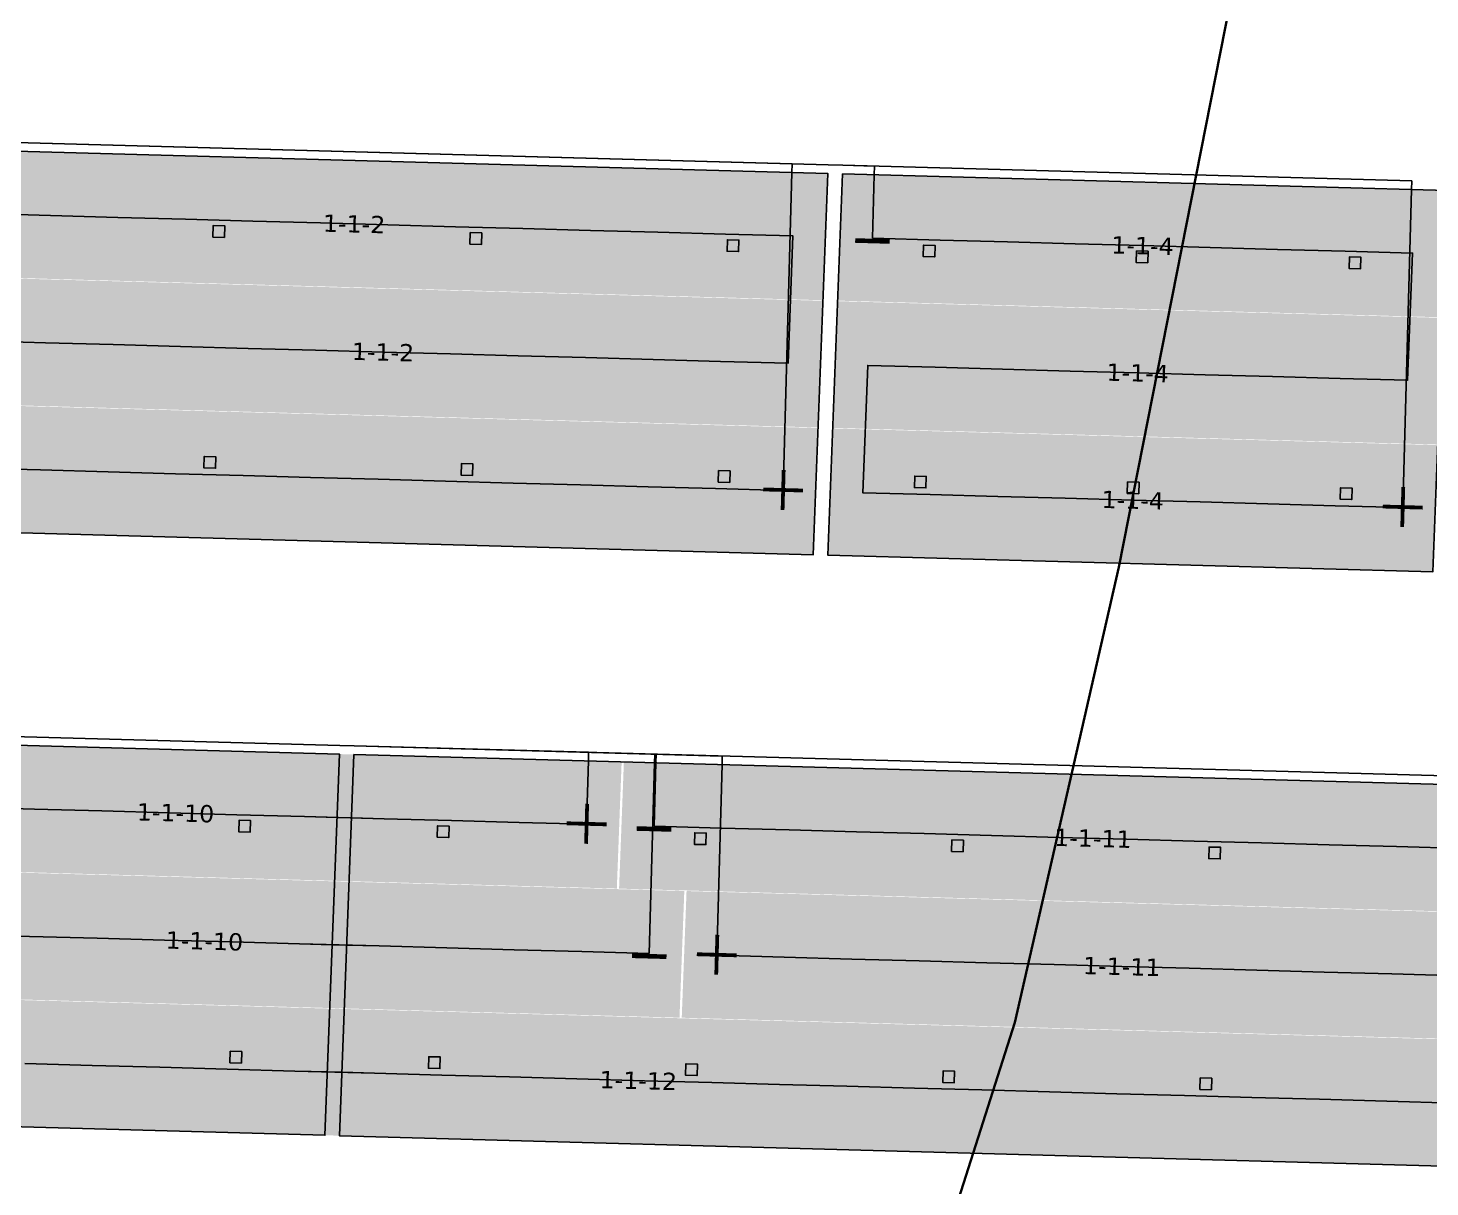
# Model space of a CAD drawing. Header units: metres. Extents: x 1477905 to 1478744, y 4202276 to 4202610.
# Drawn here: x 1478030.25 to 1478054.59, y 4202329.22 to 4202349.33 of the extents above; entities that cross this region are included whole.
import ezdxf

# ---------------------------------------------------------------- set-up
doc = ezdxf.new("R2010")
doc.units = ezdxf.units.M
doc.layers.add('Nouveau Terrain - CN - Courbes', color=22, linetype='Continuous', lineweight=0)
for name, color, linetype in [('PVcase DC Extensions', 170, 'Continuous'), ('PVcase Device Coloring', 7, 'Continuous'), ('PVcase Polarity Symbols', 7, 'Continuous'), ('PVcase Poles', 7, 'Continuous'), ('PVcase PV Modules (full frames)', 142, 'Continuous'), ('PVcase PV Modules (optimised)', 142, 'Continuous'), ('PVcase String Cables', 150, 'Continuous'), ('PVcase Stringing Numbers', 7, 'Continuous'), ('PVcase Strings', 92, 'Continuous')]:
    doc.layers.add(name, color=color, linetype=linetype)
doc.styles.get("Standard").update_dxf_attribs({"font": 'verdana.ttf'})
doc.styles.add('UBS-Style de texte', font='verdana.ttf')

# ---------------------------------------------------------------- blocks, each defined once
blk = doc.blocks.new('3P9@15DEG F FX ID2 PVBlock')
at = {"layer": 'PVcase PV Modules (optimised)', "color": 0}
blk.add_polyline3d([(0, 0, 1.773945735132677), (10.51400162759372, -0.2899892669678521, 1.773945735132681), (10.33147062642251, -6.907928142661405, 3.503197731902218e-15), (-0.182531001171211, -6.617938875693552, 0)], close=True, dxfattribs=at)
blk = doc.blocks.new('3P18@15DEG F FX ID2 PVBlock')
at = {"layer": 'PVcase PV Modules (optimised)', "color": 0}
blk.add_polyline3d([(0, 0, 1.773945735132677), (21.06698842950539, -0.5810537936249747, 1.773945735132684), (20.88445742833418, -7.198992669318526, 7.019385073192552e-15), (-0.182531001171211, -6.617938875693552, 0)], close=True, dxfattribs=at)

msp = doc.modelspace()

# ---------------------------------------------------------------- hatches: boundary and pattern name
at = {"layer": 'PVcase Device Coloring', "true_color": 0xb3ff80, "transparency": 33554582}
for points in [[(1478027.772334545, 4202347.257893557), (1478027.68804033, 4202345.059002681), (1478044.0516462, 4202344.607674039), (1478044.135940416, 4202346.806564915)], [(1478044.386443771, 4202346.799655721), (1478044.301950674, 4202344.60077033), (1478054.807356553, 4202344.311018144), (1478054.89184965, 4202346.509903534)], [(1478028.859281701, 4202345.017035453), (1478028.774987485, 4202342.818144577), (1478043.966981948, 4202342.399130438), (1478044.051276164, 4202344.598021314)], [(1478044.301579764, 4202344.591117629), (1478044.217086667, 4202342.392232238), (1478054.722492546, 4202342.102480052), (1478054.806985643, 4202344.301365443)], [(1478012.158593595, 4202343.266782495), (1478012.074299379, 4202341.067891619), (1478043.882317697, 4202340.190586837), (1478043.966611912, 4202342.389477713)], [(1478044.216715758, 4202342.382579537), (1478044.13222266, 4202340.183694147), (1478054.637628539, 4202339.89394196), (1478054.722121637, 4202342.092827351)], [(1478025.151383516, 4202337.019866851), (1478025.067906514, 4202334.820953435), (1478040.471611577, 4202334.396100053), (1478040.55508858, 4202336.595013469)], [(1478040.594044543, 4202336.593939015), (1478040.510567541, 4202334.395025599), (1478056.875068743, 4202333.943672262), (1478056.958545745, 4202336.142585678)], [(1478025.067102884, 4202334.811312669), (1478024.983625882, 4202332.612399253), (1478041.559443637, 4202332.155217541), (1478041.64292064, 4202334.354130957)], [(1478041.681876604, 4202334.353056504), (1478041.598399601, 4202332.154143088), (1478056.791225291, 4202331.735106022), (1478056.874702294, 4202333.934019438)], [(1478024.982822252, 4202332.602758488), (1478024.899345249, 4202330.403845072), (1478056.70738184, 4202329.526539782), (1478056.790858843, 4202331.725453198)]]:
    msp.add_hatch(color=71, dxfattribs=at).paths.add_polyline_path(points, flags=0)

# ---------------------------------------------------------------- linework, layer by layer
at = {"layer": 'Nouveau Terrain - CN - Courbes', "linetype": 'Continuous', "lineweight": 35}
msp.add_polyline3d([(1478044.090862937, 4202298.053835236, 81), (1478041.311833349, 4202298.315256847, 81), (1478040.623947598, 4202299.057181331, 81), (1478040.255285739, 4202300.595081228, 81), (1478040.303314178, 4202310.158818599, 81), (1478041.949688266, 4202312.797466924, 81), (1478042.207864059, 4202314.260648191, 81), (1478042.14704016, 4202314.797855552, 81), (1478043.523729916, 4202319.967279267, 81), (1478047.381912519, 4202332.071458984, 81), (1478049.184722859, 4202339.973548325, 81), (1478052.04065157, 4202354.436121391, 81), (1478053.090249221, 4202359.115117491, 81), (1478055.453788183, 4202381.2985303, 81)], dxfattribs=at)
at = {"layer": 'PVcase DC Extensions'}
for points in [[(1478035.049137983, 4202335.646266541, 83.9574337495769), (1478035.615481389, 4202335.630646082, 83.93506976215845), (1478035.865603995, 4202335.623747389, 83.92490974032161), (1478036.431963769, 4202335.608126481, 83.90296450581745)], [(1478036.348120317, 4202333.399560241, 83.31123024065438), (1478035.781760544, 4202333.41518115, 83.33317547552585), (1478035.531200757, 4202333.422091901, 83.3433525991888), (1478034.964857351, 4202333.437712358, 83.36571658610448)], [(1478034.880576719, 4202331.229158177, 82.77399942288274), (1478035.446920125, 4202331.213537718, 82.75163543546574), (1478035.697917092, 4202331.206614909, 82.7414412102361), (1478036.264276866, 4202331.190994001, 82.71949597548259)]]:
    msp.add_polyline3d(points, dxfattribs=at)
at = {"layer": 'PVcase Poles'}
for points in [[(1478033.45904661, 4202345.704516066, 80.69413326121224), (1478033.464560763, 4202345.904440038, 80.69413326121224), (1478033.464560763, 4202345.904440038, 84.09732505722006), (1478033.45904661, 4202345.704516066, 84.04369209999122), (1478033.45904661, 4202345.704516066, 80.69413326121224), (1478033.658970581, 4202345.699001914, 80.69413326121224), (1478033.658970581, 4202345.699001914, 84.03566750547212), (1478033.45904661, 4202345.704516066, 84.04369209999122), (1478033.658970581, 4202345.699001914, 84.03566750547212), (1478033.664484733, 4202345.898925886, 84.08930046270095), (1478033.664484733, 4202345.898925886, 80.69413326121224), (1478033.658970581, 4202345.699001914, 80.69413326121224), (1478033.664484733, 4202345.898925886, 80.69413326121224), (1478033.464560763, 4202345.904440038, 80.69413326121224), (1478033.664484733, 4202345.898925886, 80.69413326121224), (1478033.664484733, 4202345.898925886, 84.08930046270095), (1478033.464560763, 4202345.904440038, 84.09732505722006)], [(1478037.922756226, 4202345.581401393, 80.50898276358964), (1478037.928270378, 4202345.781325364, 80.50898276358964), (1478037.928270378, 4202345.781325364, 83.91815965022214), (1478037.922756226, 4202345.581401393, 83.86452669299331), (1478037.922756226, 4202345.581401393, 80.50898276358964), (1478038.122680197, 4202345.57588724, 80.50898276358964), (1478038.122680197, 4202345.57588724, 83.8565020984742), (1478037.922756226, 4202345.581401393, 83.86452669299331), (1478038.122680197, 4202345.57588724, 83.8565020984742), (1478038.128194349, 4202345.775811212, 83.91013505570304), (1478038.128194349, 4202345.775811212, 80.50898276358964), (1478038.122680197, 4202345.57588724, 80.50898276358964), (1478038.128194349, 4202345.775811212, 80.50898276358964), (1478037.928270378, 4202345.781325364, 80.50898276358964), (1478038.128194349, 4202345.775811212, 80.50898276358964), (1478038.128194349, 4202345.775811212, 83.91013505570304), (1478037.928270378, 4202345.781325364, 83.91815965022214)], [(1478042.386465842, 4202345.458286718, 80.32414579648332), (1478042.391979994, 4202345.65821069, 80.32414579648332), (1478042.391979994, 4202345.65821069, 83.73899424297353), (1478042.386465842, 4202345.458286718, 83.6853612857447), (1478042.386465842, 4202345.458286718, 80.32414579648332), (1478042.586389813, 4202345.452772566, 80.32414579648332), (1478042.586389813, 4202345.452772566, 83.67733669122559), (1478042.386465842, 4202345.458286718, 83.6853612857447), (1478042.586389813, 4202345.452772566, 83.67733669122559), (1478042.591903965, 4202345.652696538, 83.73096964845443), (1478042.591903965, 4202345.652696538, 80.32414579648332), (1478042.586389813, 4202345.452772566, 80.32414579648332), (1478042.591903965, 4202345.652696538, 80.32414579648332), (1478042.391979994, 4202345.65821069, 80.32414579648332), (1478042.591903965, 4202345.652696538, 80.32414579648332), (1478042.591903965, 4202345.652696538, 83.73096964845443), (1478042.391979994, 4202345.65821069, 83.73899424297353)], [(1478045.790093638, 4202345.364410423, 80.18189032274896), (1478045.795607791, 4202345.564334394, 80.18189032274896), (1478045.795607791, 4202345.564334394, 83.60165876955705), (1478045.790093638, 4202345.364410423, 83.54802508250903), (1478045.790093638, 4202345.364410423, 80.18189032274896), (1478045.990017609, 4202345.35889627, 80.18189032274896), (1478045.990017609, 4202345.35889627, 83.53993283342152), (1478045.790093638, 4202345.364410423, 83.54802508250903), (1478045.990017609, 4202345.35889627, 83.53993283342152), (1478045.995531761, 4202345.558820242, 83.59356652046954), (1478045.995531761, 4202345.558820242, 80.18189032274896), (1478045.990017609, 4202345.35889627, 80.18189032274896), (1478045.995531761, 4202345.558820242, 80.18189032274896), (1478045.795607791, 4202345.564334394, 80.18189032274896), (1478045.995531761, 4202345.558820242, 80.18189032274896), (1478045.995531761, 4202345.558820242, 83.59356652046954), (1478045.795607791, 4202345.564334394, 83.60165876955705)], [(1478049.486662108, 4202345.262454458, 80.02739132042718), (1478049.49217626, 4202345.462378429, 80.02739132042718), (1478049.49217626, 4202345.462378429, 83.45203412660383), (1478049.486662108, 4202345.262454458, 83.39840043955581), (1478049.486662108, 4202345.262454458, 80.02739132042718), (1478049.686586078, 4202345.256940305, 80.02739132042718), (1478049.686586078, 4202345.256940305, 83.3903081904683), (1478049.486662108, 4202345.262454458, 83.39840043955581), (1478049.686586078, 4202345.256940305, 83.3903081904683), (1478049.692100231, 4202345.456864277, 83.44394187751632), (1478049.692100231, 4202345.456864277, 80.02739132042718), (1478049.686586078, 4202345.256940305, 80.02739132042718), (1478049.692100231, 4202345.456864277, 80.02739132042718), (1478049.49217626, 4202345.462378429, 80.02739132042718), (1478049.692100231, 4202345.456864277, 80.02739132042718), (1478049.692100231, 4202345.456864277, 83.44394187751632), (1478049.49217626, 4202345.462378429, 83.45203412660383)], [(1478053.183230577, 4202345.160498492, 79.87868881916468), (1478053.188744729, 4202345.360422464, 79.87868881916468), (1478053.188744729, 4202345.360422464, 83.30240948365832), (1478053.183230577, 4202345.160498492, 83.24877579661029), (1478053.183230577, 4202345.160498492, 79.87868881916468), (1478053.383154547, 4202345.15498434, 79.87868881916468), (1478053.383154547, 4202345.15498434, 83.24068354752278), (1478053.183230577, 4202345.160498492, 83.24877579661029), (1478053.383154547, 4202345.15498434, 83.24068354752278), (1478053.3886687, 4202345.354908312, 83.29431723457081), (1478053.3886687, 4202345.354908312, 79.87868881916468), (1478053.383154547, 4202345.15498434, 79.87868881916468), (1478053.3886687, 4202345.354908312, 79.87868881916468), (1478053.188744729, 4202345.360422464, 79.87868881916468), (1478053.3886687, 4202345.354908312, 79.87868881916468), (1478053.3886687, 4202345.354908312, 83.29431723457081), (1478053.188744729, 4202345.360422464, 83.30240948365832)], [(1478033.305389402, 4202341.696228779, 80.6615936279209), (1478033.310903554, 4202341.896152751, 80.6615936279209), (1478033.310903554, 4202341.896152751, 83.02344489330433), (1478033.305389402, 4202341.696228779, 82.96981193607549), (1478033.305389402, 4202341.696228779, 80.6615936279209), (1478033.505313373, 4202341.690714627, 80.6615936279209), (1478033.505313373, 4202341.690714627, 82.96178734155639), (1478033.305389402, 4202341.696228779, 82.96981193607549), (1478033.505313373, 4202341.690714627, 82.96178734155639), (1478033.510827525, 4202341.890638598, 83.01542029878523), (1478033.510827525, 4202341.890638598, 80.6615936279209), (1478033.505313373, 4202341.690714627, 80.6615936279209), (1478033.510827525, 4202341.890638598, 80.6615936279209), (1478033.310903554, 4202341.896152751, 80.6615936279209), (1478033.510827525, 4202341.890638598, 80.6615936279209), (1478033.510827525, 4202341.890638598, 83.01542029878523), (1478033.310903554, 4202341.896152751, 83.02344489330433)], [(1478037.769099018, 4202341.573114106, 80.4783667058186), (1478037.77461317, 4202341.773038077, 80.4783667058186), (1478037.77461317, 4202341.773038077, 82.84427948631404), (1478037.769099018, 4202341.573114106, 82.7906465290852), (1478037.769099018, 4202341.573114106, 80.4783667058186), (1478037.969022988, 4202341.567599953, 80.4783667058186), (1478037.969022988, 4202341.567599953, 82.7826219345661), (1478037.769099018, 4202341.573114106, 82.7906465290852), (1478037.969022988, 4202341.567599953, 82.7826219345661), (1478037.974537141, 4202341.767523925, 82.83625489179492), (1478037.974537141, 4202341.767523925, 80.4783667058186), (1478037.969022988, 4202341.567599953, 80.4783667058186), (1478037.974537141, 4202341.767523925, 80.4783667058186), (1478037.77461317, 4202341.773038077, 80.4783667058186), (1478037.974537141, 4202341.767523925, 80.4783667058186), (1478037.974537141, 4202341.767523925, 82.83625489179492), (1478037.77461317, 4202341.773038077, 82.84427948631404)], [(1478042.232808634, 4202341.449999431, 80.29478390913923), (1478042.238322786, 4202341.649923403, 80.29478390913923), (1478042.238322786, 4202341.649923403, 82.66511407905782), (1478042.232808634, 4202341.449999431, 82.61148112182897), (1478042.232808634, 4202341.449999431, 80.29478390913923), (1478042.432732604, 4202341.444485279, 80.29478390913923), (1478042.432732604, 4202341.444485279, 82.60345652730987), (1478042.232808634, 4202341.449999431, 82.61148112182897), (1478042.432732604, 4202341.444485279, 82.60345652730987), (1478042.438246757, 4202341.64440925, 82.6570894845387), (1478042.438246757, 4202341.64440925, 80.29478390913923), (1478042.432732604, 4202341.444485279, 80.29478390913923), (1478042.438246757, 4202341.64440925, 80.29478390913923), (1478042.238322786, 4202341.649923403, 80.29478390913923), (1478042.438246757, 4202341.64440925, 80.29478390913923), (1478042.438246757, 4202341.64440925, 82.6570894845387), (1478042.238322786, 4202341.649923403, 82.66511407905782)], [(1478045.636073895, 4202341.356133134, 80.1538787830743), (1478045.641588047, 4202341.556057106, 80.1538787830743), (1478045.641588047, 4202341.556057106, 82.5277932184409), (1478045.636073895, 4202341.356133134, 82.47415953139287), (1478045.636073895, 4202341.356133134, 80.1538787830743), (1478045.835997866, 4202341.350618982, 80.1538787830743), (1478045.835997866, 4202341.350618982, 82.46606728230536), (1478045.636073895, 4202341.356133134, 82.47415953139287), (1478045.835997866, 4202341.350618982, 82.46606728230536), (1478045.841512018, 4202341.550542953, 82.5197009693534), (1478045.841512018, 4202341.550542953, 80.1538787830743), (1478045.835997866, 4202341.350618982, 80.1538787830743), (1478045.841512018, 4202341.550542953, 80.1538787830743), (1478045.641588047, 4202341.556057106, 80.1538787830743), (1478045.841512018, 4202341.550542953, 80.1538787830743), (1478045.841512018, 4202341.550542953, 82.5197009693534), (1478045.641588047, 4202341.556057106, 82.5277932184409)], [(1478049.332642364, 4202341.25417717, 80.00083004717226), (1478049.338156516, 4202341.454101142, 80.00083004717226), (1478049.338156516, 4202341.454101142, 82.37816857573839), (1478049.332642364, 4202341.25417717, 82.32453488869037), (1478049.332642364, 4202341.25417717, 80.00083004717226), (1478049.532566335, 4202341.248663018, 80.00083004717226), (1478049.532566335, 4202341.248663018, 82.31644263960284), (1478049.332642364, 4202341.25417717, 82.32453488869037), (1478049.532566335, 4202341.248663018, 82.31644263960284), (1478049.538080487, 4202341.448586989, 82.37007632665087), (1478049.538080487, 4202341.448586989, 80.00083004717226), (1478049.532566335, 4202341.248663018, 80.00083004717226), (1478049.538080487, 4202341.448586989, 80.00083004717226), (1478049.338156516, 4202341.454101142, 80.00083004717226), (1478049.538080487, 4202341.448586989, 80.00083004717226), (1478049.538080487, 4202341.448586989, 82.37007632665087), (1478049.338156516, 4202341.454101142, 82.37816857573839)], [(1478053.029210833, 4202341.152221205, 79.85339732661062), (1478053.034724985, 4202341.352145176, 79.85339732661062), (1478053.034724985, 4202341.352145176, 82.22854393279286), (1478053.029210833, 4202341.152221205, 82.17491024574484), (1478053.029210833, 4202341.152221205, 79.85339732661062), (1478053.229134804, 4202341.146707052, 79.85339732661062), (1478053.229134804, 4202341.146707052, 82.16681799665733), (1478053.029210833, 4202341.152221205, 82.17491024574484), (1478053.229134804, 4202341.146707052, 82.16681799665733), (1478053.234648956, 4202341.346631024, 82.22045168370535), (1478053.234648956, 4202341.346631024, 79.85339732661062), (1478053.229134804, 4202341.146707052, 79.85339732661062), (1478053.234648956, 4202341.346631024, 79.85339732661062), (1478053.034724985, 4202341.352145176, 79.85339732661062), (1478053.234648956, 4202341.346631024, 79.85339732661062), (1478053.234648956, 4202341.346631024, 82.22045168370535), (1478053.034724985, 4202341.352145176, 82.22854393279286)], [(1478033.908146687, 4202335.381813524, 80.57395238038382), (1478033.913660839, 4202335.581737496, 80.57395238038382), (1478033.913660839, 4202335.581737496, 83.97647526364995), (1478033.908146687, 4202335.381813524, 83.92284369077187), (1478033.908146687, 4202335.381813524, 80.57395238038382), (1478034.108070658, 4202335.376299372, 80.57395238038382), (1478034.108070658, 4202335.376299372, 83.91494901585628), (1478033.908146687, 4202335.381813524, 83.92284369077187), (1478034.108070658, 4202335.376299372, 83.91494901585628), (1478034.11358481, 4202335.576223344, 83.96858058873435), (1478034.11358481, 4202335.576223344, 80.57395238038382), (1478034.108070658, 4202335.376299372, 80.57395238038382), (1478034.11358481, 4202335.576223344, 80.57395238038382), (1478033.913660839, 4202335.581737496, 80.57395238038382), (1478034.11358481, 4202335.576223344, 80.57395238038382), (1478034.11358481, 4202335.576223344, 83.96858058873435), (1478033.913660839, 4202335.581737496, 83.97647526364995)], [(1478037.353649728, 4202335.286782256, 80.43277216496948), (1478037.359163881, 4202335.486706228, 80.43277216496948), (1478037.359163881, 4202335.486706228, 83.84124352994125), (1478037.353649728, 4202335.286782256, 83.78761350706799), (1478037.353649728, 4202335.286782256, 80.43277216496948), (1478037.553573699, 4202335.281268104, 80.43277216496948), (1478037.553573699, 4202335.281268104, 83.77986687906329), (1478037.353649728, 4202335.286782256, 83.78761350706799), (1478037.553573699, 4202335.281268104, 83.77986687906329), (1478037.559087851, 4202335.481192076, 83.83349690193656), (1478037.559087851, 4202335.481192076, 80.43277216496948), (1478037.553573699, 4202335.281268104, 80.43277216496948), (1478037.559087851, 4202335.481192076, 80.43277216496948), (1478037.359163881, 4202335.486706228, 80.43277216496948), (1478037.559087851, 4202335.481192076, 80.43277216496948), (1478037.559087851, 4202335.481192076, 83.83349690193656), (1478037.359163881, 4202335.486706228, 83.84124352994125)], [(1478041.817603575, 4202335.163660847, 80.25076850282713), (1478041.823117727, 4202335.363584818, 80.25076850282713), (1478041.823117727, 4202335.363584818, 83.66827482776544), (1478041.817603575, 4202335.163660847, 83.61464480489218), (1478041.817603575, 4202335.163660847, 80.25076850282713), (1478042.017527546, 4202335.158146694, 80.25076850282713), (1478042.017527546, 4202335.158146694, 83.6068981768875), (1478041.817603575, 4202335.163660847, 83.61464480489218), (1478042.017527546, 4202335.158146694, 83.6068981768875), (1478042.023041698, 4202335.358070666, 83.66052819976076), (1478042.023041698, 4202335.358070666, 80.25076850282713), (1478042.017527546, 4202335.158146694, 80.25076850282713), (1478042.023041698, 4202335.358070666, 80.25076850282713), (1478041.823117727, 4202335.363584818, 80.25076850282713), (1478042.023041698, 4202335.358070666, 80.25076850282713), (1478042.023041698, 4202335.358070666, 83.66052819976076), (1478041.823117727, 4202335.363584818, 83.66827482776544)], [(1478046.281557422, 4202335.040539437, 80.0687648406866), (1478046.287071574, 4202335.240463409, 80.0687648406866), (1478046.287071574, 4202335.240463409, 83.49530612558965), (1478046.281557422, 4202335.040539437, 83.44167610271639), (1478046.281557422, 4202335.040539437, 80.0687648406866), (1478046.481481393, 4202335.035025285, 80.0687648406866), (1478046.481481393, 4202335.035025285, 83.43392947471169), (1478046.281557422, 4202335.040539437, 83.44167610271639), (1478046.481481393, 4202335.035025285, 83.43392947471169), (1478046.486995545, 4202335.234949256, 83.48755949758495), (1478046.486995545, 4202335.234949256, 80.0687648406866), (1478046.481481393, 4202335.035025285, 80.0687648406866), (1478046.486995545, 4202335.234949256, 80.0687648406866), (1478046.287071574, 4202335.240463409, 80.0687648406866), (1478046.486995545, 4202335.234949256, 80.0687648406866), (1478046.486995545, 4202335.234949256, 83.48755949758495), (1478046.287071574, 4202335.240463409, 83.49530612558965)], [(1478050.745511269, 4202334.917418027, 79.88998792109012), (1478050.751025421, 4202335.117341999, 79.88998792109012), (1478050.751025421, 4202335.117341999, 83.32233742341384), (1478050.745511269, 4202334.917418027, 83.26870740054059), (1478050.745511269, 4202334.917418027, 79.88998792109012), (1478050.945435239, 4202334.911903875, 79.88998792109012), (1478050.945435239, 4202334.911903875, 83.2609607725359), (1478050.745511269, 4202334.917418027, 83.26870740054059), (1478050.945435239, 4202334.911903875, 83.2609607725359), (1478050.950949392, 4202335.111827847, 83.31459079540916), (1478050.950949392, 4202335.111827847, 79.88998792109012), (1478050.945435239, 4202334.911903875, 79.88998792109012), (1478050.950949392, 4202335.111827847, 79.88998792109012), (1478050.751025421, 4202335.117341999, 79.88998792109012), (1478050.950949392, 4202335.111827847, 79.88998792109012), (1478050.950949392, 4202335.111827847, 83.31459079540916), (1478050.751025421, 4202335.117341999, 83.32233742341384)], [(1478033.75518571, 4202331.373507034, 80.5367632308275), (1478033.760699863, 4202331.573431006, 80.5367632308275), (1478033.760699863, 4202331.573431006, 82.90256738042449), (1478033.75518571, 4202331.373507034, 82.84893580754643), (1478033.75518571, 4202331.373507034, 80.5367632308275), (1478033.955109681, 4202331.367992882, 80.5367632308275), (1478033.955109681, 4202331.367992882, 82.84104113263083), (1478033.75518571, 4202331.373507034, 82.84893580754643), (1478033.955109681, 4202331.367992882, 82.84104113263083), (1478033.960623834, 4202331.567916853, 82.8946727055089), (1478033.960623834, 4202331.567916853, 80.5367632308275), (1478033.955109681, 4202331.367992882, 80.5367632308275), (1478033.960623834, 4202331.567916853, 80.5367632308275), (1478033.760699863, 4202331.573431006, 80.5367632308275), (1478033.960623834, 4202331.567916853, 80.5367632308275), (1478033.960623834, 4202331.567916853, 82.8946727055089), (1478033.760699863, 4202331.573431006, 82.90256738042449)], [(1478037.201482191, 4202331.278453882, 80.3967965954339), (1478037.206996344, 4202331.478377854, 80.3967965954339), (1478037.206996344, 4202331.478377854, 82.76730460880707), (1478037.201482191, 4202331.278453882, 82.7136745859338), (1478037.201482191, 4202331.278453882, 80.3967965954339), (1478037.401406162, 4202331.27293973, 80.3967965954339), (1478037.401406162, 4202331.27293973, 82.70592795792912), (1478037.201482191, 4202331.278453882, 82.7136745859338), (1478037.401406162, 4202331.27293973, 82.70592795792912), (1478037.406920315, 4202331.472863701, 82.75955798080238), (1478037.406920315, 4202331.472863701, 80.3967965954339), (1478037.401406162, 4202331.27293973, 80.3967965954339), (1478037.406920315, 4202331.472863701, 80.3967965954339), (1478037.206996344, 4202331.478377854, 80.3967965954339), (1478037.406920315, 4202331.472863701, 80.3967965954339), (1478037.406920315, 4202331.472863701, 82.75955798080238), (1478037.206996344, 4202331.478377854, 82.76730460880707)], [(1478041.665436038, 4202331.155332473, 80.21549919289518), (1478041.67095019, 4202331.355256445, 80.21549919289518), (1478041.67095019, 4202331.355256445, 82.5943359068892), (1478041.665436038, 4202331.155332473, 82.54070588401594), (1478041.665436038, 4202331.155332473, 80.21549919289518), (1478041.865360009, 4202331.149818321, 80.21549919289518), (1478041.865360009, 4202331.149818321, 82.53295925601125), (1478041.665436038, 4202331.155332473, 82.54070588401594), (1478041.865360009, 4202331.149818321, 82.53295925601125), (1478041.870874161, 4202331.349742292, 82.5865892788845), (1478041.870874161, 4202331.349742292, 80.21549919289518), (1478041.865360009, 4202331.149818321, 80.21549919289518), (1478041.870874161, 4202331.349742292, 80.21549919289518), (1478041.67095019, 4202331.355256445, 80.21549919289518), (1478041.870874161, 4202331.349742292, 80.21549919289518), (1478041.870874161, 4202331.349742292, 82.5865892788845), (1478041.67095019, 4202331.355256445, 82.5943359068892)], [(1478046.129389885, 4202331.032211062, 80.03420179031754), (1478046.134904037, 4202331.232135034, 80.03420179031754), (1478046.134904037, 4202331.232135034, 82.42136720446277), (1478046.129389885, 4202331.032211062, 82.3677371815895), (1478046.129389885, 4202331.032211062, 80.03420179031754), (1478046.329313856, 4202331.02669691, 80.03420179031754), (1478046.329313856, 4202331.02669691, 82.35999055358481), (1478046.129389885, 4202331.032211062, 82.3677371815895), (1478046.329313856, 4202331.02669691, 82.35999055358481), (1478046.334828008, 4202331.226620882, 82.41362057645807), (1478046.334828008, 4202331.226620882, 80.03420179031754), (1478046.329313856, 4202331.02669691, 80.03420179031754), (1478046.334828008, 4202331.226620882, 80.03420179031754), (1478046.134904037, 4202331.232135034, 80.03420179031754), (1478046.334828008, 4202331.226620882, 80.03420179031754), (1478046.334828008, 4202331.226620882, 82.41362057645807), (1478046.134904037, 4202331.232135034, 82.42136720446277)], [(1478050.593343732, 4202330.909089653, 79.85483991622924), (1478050.598857884, 4202331.109013624, 79.85483991622924), (1478050.598857884, 4202331.109013624, 82.24839850228696), (1478050.593343732, 4202330.909089653, 82.19476847941371), (1478050.593343732, 4202330.909089653, 79.85483991622924), (1478050.793267702, 4202330.9035755, 79.85483991622924), (1478050.793267702, 4202330.9035755, 82.18702185140901), (1478050.593343732, 4202330.909089653, 82.19476847941371), (1478050.793267702, 4202330.9035755, 82.18702185140901), (1478050.798781855, 4202331.103499472, 82.24065187428228), (1478050.798781855, 4202331.103499472, 79.85483991622924), (1478050.793267702, 4202330.9035755, 79.85483991622924), (1478050.798781855, 4202331.103499472, 79.85483991622924), (1478050.598857884, 4202331.109013624, 79.85483991622924), (1478050.798781855, 4202331.103499472, 79.85483991622924), (1478050.798781855, 4202331.103499472, 82.24065187428228), (1478050.598857884, 4202331.109013624, 82.24839850228696)]]:
    msp.add_polyline3d(points, dxfattribs=at)
at = {"layer": 'PVcase String Cables'}
for points in [[(1478043.358136017, 4202341.305652329, 82.53581314814392), (1478043.510333955, 4202346.82381992, 84.01615411962233), (1478043.51446957, 4202346.973762927, 84.01621877143506), (1478023.09163526, 4202347.537050137, 84.83595520992414), (1478022.834982584, 4202347.544128938, 84.84527176779153), (1478001.781932379, 4202348.124798289, 85.61177368154488), (1478001.523496105, 4202348.131926283, 85.62087376041012), (1477982.062604593, 4202348.668681913, 86.23765637321624)], [(1477982.062604593, 4202348.668681913, 86.23765637321624), (1477989.002763463, 4202348.477263686, 86.0176988590123), (1477989.002763463, 4202348.477263686, 82.4928326224367), (1477988.931724664, 4202345.901644071, 82.49684342003965), (1477988.860685866, 4202343.326024454, 82.49107165153262), (1477988.789647067, 4202340.750404838, 82.47181882379898), (1477988.718608268, 4202338.174785223, 82.45399489302606), (1477988.718608268, 4202338.174785223, 85.9573188307382), (1477993.046963711, 4202338.055403787, 85.8144119306709), (1477993.300522417, 4202338.048410322, 85.80779353315609), (1478014.35460282, 4202337.467712549, 85.07015305891501), (1478014.612562982, 4202337.460597686, 85.0608892672087), (1478035.663157831, 4202336.87999605, 84.22963525629532), (1478035.913033129, 4202336.873104178, 84.21948374793112), (1478039.981458981, 4202336.760891924, 84.06184091295722), (1478039.977323367, 4202336.610948955, 84.06178065928279), (1478039.946990304, 4202335.511177669, 83.76676471545285)], [(1477982.062604593, 4202348.668681913, 86.23765637321624), (1477989.002763463, 4202348.477263686, 86.0176988590123), (1477989.002763463, 4202348.477263686, 82.4928326224367), (1477988.931724664, 4202345.901644071, 82.49684342003965), (1477988.860685865, 4202343.326024454, 82.4910716515411), (1477988.789647067, 4202340.750404838, 82.47181882380731), (1477988.718608268, 4202338.174785223, 82.45399489303458), (1477988.718608268, 4202338.174785223, 85.95731883074589), (1477993.046963711, 4202338.055403787, 85.8144119306709), (1477993.300522417, 4202338.048410322, 85.80779353315609), (1478014.35460282, 4202337.467712549, 85.07015305891501), (1478014.612562982, 4202337.460597686, 85.0608892672087), (1478035.663157831, 4202336.879996051, 84.22963525629672), (1478035.913033129, 4202336.873104178, 84.21948374793112), (1478041.130223479, 4202336.729207568, 84.01732873579422), (1478041.126087865, 4202336.579264598, 84.01726848211842), (1478041.034822365, 4202333.270295158, 83.12963052016458)], [(1477982.062604593, 4202348.668681913, 86.23765637321624), (1477989.002763463, 4202348.477263686, 86.0176988590123), (1477989.002763463, 4202348.477263686, 82.4928326224367), (1477988.931724664, 4202345.901644071, 82.49684342003965), (1477988.860685865, 4202343.326024455, 82.49107165154503), (1477988.789647067, 4202340.750404839, 82.47181882382472), (1477988.718608268, 4202338.174785224, 82.45399489304933), (1477988.718608268, 4202338.174785224, 85.95731883075469), (1477993.046963711, 4202338.055403788, 85.81441193067202), (1477993.300522417, 4202338.048410323, 85.8077935331573), (1478014.35460282, 4202337.46771255, 85.07015305890808), (1478014.612562982, 4202337.460597687, 85.06088926720089), (1478035.663157831, 4202336.879996051, 84.22963525629672), (1478035.913033129, 4202336.873104179, 84.21948374793249), (1478042.301898991, 4202336.696891298, 83.97192880567002), (1478042.297763377, 4202336.546948328, 83.97186855199422), (1478042.206497876, 4202333.237978888, 83.08423059004038)], [(1477982.062604593, 4202348.668681913, 86.23765637321624), (1477989.002763463, 4202348.477263686, 86.0176988590123), (1477989.002763463, 4202348.477263686, 82.4928326224367), (1477988.931724664, 4202345.901644071, 82.49684342003965), (1477988.860685865, 4202343.326024454, 82.4910716515411), (1477988.789647067, 4202340.750404838, 82.47181882380731), (1477988.718608268, 4202338.174785223, 82.45399489303458), (1477988.718608268, 4202338.174785223, 85.95731883074589), (1477993.046963711, 4202338.055403787, 85.8144119306709), (1477993.300522417, 4202338.048410322, 85.80779353315609), (1478014.35460282, 4202337.467712549, 85.07015305891501), (1478014.612562982, 4202337.460597686, 85.0608892672087), (1478035.663157831, 4202336.87999605, 84.22963525629532), (1478035.913033129, 4202336.873104178, 84.21948374793112), (1478041.153134493, 4202336.728575653, 84.01644098282438), (1478041.148998879, 4202336.578632683, 84.01638072914858), (1478041.118665816, 4202335.478861398, 83.72136478532765)], [(1477982.062604593, 4202348.668681913, 86.23765637321624), (1477989.002763463, 4202348.477263686, 86.0176988590123), (1477989.002763463, 4202348.477263686, 82.4928326224367), (1477988.931724664, 4202345.90164407, 82.49684342004068), (1477988.860685865, 4202343.326024454, 82.4910716515411), (1477988.789647067, 4202340.750404838, 82.47181882381562), (1477988.718608268, 4202338.174785222, 82.45399489303688), (1477988.718608268, 4202338.174785222, 85.95731883075244), (1477993.046963711, 4202338.055403786, 85.81441193066978), (1477993.300522417, 4202338.048410321, 85.80779353315489), (1478014.35460282, 4202337.46771255, 85.07015305890808), (1478014.612562982, 4202337.460597688, 85.06088926720231), (1478035.663157831, 4202336.879996054, 84.22963525630092), (1478035.913033129, 4202336.873104182, 84.2194837479366), (1478056.33909412, 4202336.30972797, 83.428017397153), (1478056.334958506, 4202336.159784993, 83.42795714346762), (1478056.182760567, 4202330.641617399, 81.94769716338988)], [(1478054.113554007, 4202341.009004497, 82.10051889220014), (1478054.265751946, 4202346.52717209, 83.580880007787), (1478054.269887561, 4202346.6771151, 83.58094575344356), (1478044.392203673, 4202346.949553926, 83.9807611325678), (1478044.14168676, 4202346.956463495, 83.99104338307414), (1478023.09163526, 4202347.537050137, 84.83595520992414), (1478022.834982584, 4202347.544128938, 84.84527176779153), (1478001.781932379, 4202348.124798289, 85.61177368154488), (1478001.523496105, 4202348.131926283, 85.62087376041012), (1477982.062604593, 4202348.668681913, 86.23765637321624)], [(1478044.910518304, 4202345.684593184, 83.6632844804296), (1478044.940851366, 4202346.784364467, 83.95832058017274), (1478044.944986981, 4202346.934307475, 83.95838632583292), (1478044.392203673, 4202346.949553926, 83.9807611325678), (1478044.14168676, 4202346.956463495, 83.99104338307414), (1478023.09163526, 4202347.537050137, 84.83595520992414), (1478022.834982584, 4202347.544128939, 84.8452717677928), (1478001.781932379, 4202348.124798289, 85.61177368154488), (1478001.523496105, 4202348.131926283, 85.62087376041012), (1477982.062604593, 4202348.668681913, 86.23765637321624)]]:
    msp.add_polyline3d(points, dxfattribs=at)
at = {"layer": 'PVcase Strings'}
for points in [[(1478029.383463381, 4202343.901969961), (1478030.555074788, 4202343.869655458), (1478031.726686195, 4202343.837340956), (1478032.898297603, 4202343.805026453), (1478034.06990901, 4202343.77271195), (1478035.241520417, 4202343.740397448), (1478036.413131825, 4202343.708082945), (1478037.584743232, 4202343.675768442), (1478038.756354639, 4202343.64345394), (1478039.927966047, 4202343.611139437), (1478041.099577454, 4202343.578824935), (1478042.271188861, 4202343.546510432), (1478043.442800269, 4202343.514195929), (1478043.52746452, 4202345.722739531), (1478042.355853113, 4202345.755054033), (1478041.184241706, 4202345.787368536), (1478040.012630299, 4202345.819683039), (1478038.841018891, 4202345.851997541), (1478037.669407484, 4202345.884312044), (1478036.497796077, 4202345.916626547), (1478035.326184669, 4202345.948941049), (1478034.154573262, 4202345.981255552), (1478032.982961855, 4202346.013570054), (1478031.811350447, 4202346.045884557), (1478030.63973904, 4202346.07819906), (1478029.468127633, 4202346.110513562)], [(1478054.113554007, 4202341.009004497), (1478052.941958542, 4202341.04131856), (1478051.770363078, 4202341.073632623), (1478050.598767613, 4202341.105946686), (1478049.427172149, 4202341.138260749), (1478048.255576684, 4202341.170574812), (1478047.083981219, 4202341.202888874), (1478045.912385755, 4202341.235202937), (1478044.74079029, 4202341.267517), (1478044.825654297, 4202343.476055092), (1478045.997249762, 4202343.443741029), (1478047.168845226, 4202343.411426966), (1478048.340440691, 4202343.379112904), (1478049.512036155, 4202343.346798841), (1478050.68363162, 4202343.314484778), (1478051.855227084, 4202343.282170715), (1478053.026822549, 4202343.249856652), (1478054.198418014, 4202343.217542589), (1478054.28328202, 4202345.42608068), (1478053.111686556, 4202345.458394744), (1478051.940091091, 4202345.490708807), (1478050.768495627, 4202345.52302287), (1478049.596900162, 4202345.555336933), (1478048.425304698, 4202345.587650996), (1478047.253709233, 4202345.619965058), (1478046.082113768, 4202345.652279121), (1478044.910518304, 4202345.684593184)], [(1478043.358136017, 4202341.305652329), (1478042.18652461, 4202341.337966831), (1478041.014913202, 4202341.370281334), (1478039.843301795, 4202341.402595837), (1478038.671690388, 4202341.434910339), (1478037.50007898, 4202341.467224842), (1478036.328467573, 4202341.499539345), (1478035.156856166, 4202341.531853847), (1478033.985244758, 4202341.56416835), (1478032.813633351, 4202341.596482852), (1478031.642021944, 4202341.628797355), (1478030.470410536, 4202341.661111858), (1478029.298799129, 4202341.69342636)], [(1478039.946990304, 4202335.511177669), (1478038.775314793, 4202335.54349394), (1478037.603639281, 4202335.575810211), (1478036.431963769, 4202335.608126481), (1478035.049137983, 4202335.646266541), (1478033.877496334, 4202335.678581877), (1478032.705854685, 4202335.710897214), (1478031.534213036, 4202335.743212551), (1478030.362571386, 4202335.775527887), (1478029.190929737, 4202335.807843224)], [(1478055.178771958, 4202335.09106615), (1478054.007096446, 4202335.12338242), (1478052.835420934, 4202335.155698691), (1478051.663745422, 4202335.188014962), (1478050.492069911, 4202335.220331233), (1478049.320394399, 4202335.252647503), (1478048.148718887, 4202335.284963774), (1478046.977043375, 4202335.317280045), (1478045.805367863, 4202335.349596315), (1478044.633692352, 4202335.381912586), (1478043.46201684, 4202335.414228857), (1478042.290341328, 4202335.446545128), (1478041.118665816, 4202335.478861398)], [(1478029.106649105, 4202333.599289042), (1478030.278290754, 4202333.566973705), (1478031.449932403, 4202333.534658369), (1478032.621574053, 4202333.502343032), (1478033.793215702, 4202333.470027694), (1478034.964857351, 4202333.437712358), (1478036.348120317, 4202333.399560241), (1478037.519795829, 4202333.367243971), (1478038.691471341, 4202333.3349277), (1478039.863146853, 4202333.302611429), (1478041.034822365, 4202333.270295158)], [(1478042.206497876, 4202333.237978888), (1478043.378173388, 4202333.205662617), (1478044.5498489, 4202333.173346346), (1478045.721524412, 4202333.141030075), (1478046.893199924, 4202333.108713805), (1478048.064875436, 4202333.076397534), (1478049.236550947, 4202333.044081263), (1478050.408226459, 4202333.011764993), (1478051.579901971, 4202332.979448722), (1478052.751577483, 4202332.947132451), (1478053.923252995, 4202332.91481618), (1478055.094928507, 4202332.88249991)], [(1478056.182760567, 4202330.641617399), (1478055.011085055, 4202330.67393367), (1478053.839409543, 4202330.70624994), (1478052.667734032, 4202330.738566211), (1478051.49605852, 4202330.770882482), (1478050.324383008, 4202330.803198753), (1478049.152707496, 4202330.835515023), (1478047.981031984, 4202330.867831293), (1478046.809356472, 4202330.900147565), (1478045.637680961, 4202330.932463835), (1478044.466005449, 4202330.964780106), (1478043.294329937, 4202330.997096376), (1478042.122654425, 4202331.029412648), (1478040.950978913, 4202331.061728918), (1478039.779303401, 4202331.094045189), (1478038.60762789, 4202331.126361459), (1478037.435952378, 4202331.158677731), (1478036.264276866, 4202331.190994001), (1478034.880576719, 4202331.229158177), (1478033.70893507, 4202331.261473513), (1478032.53729342, 4202331.29378885), (1478031.365651771, 4202331.326104187), (1478030.194010122, 4202331.358419524)]]:
    msp.add_lwpolyline(points, dxfattribs=at)

# ---------------------------------------------------------------- block references
at = {"layer": 'PVcase PV Modules (full frames)', "extrusion": (0.04007547507776395, -0.001105331542910264, 0.9991960440971891), "rotation": 271.5798884593579}
msp.add_blockref('3P18@15DEG F FX ID2 PVBlock', (4241500.104531689, -1360501.23828801, 54670.4840267237), dxfattribs=at)
at = {"layer": 'PVcase PV Modules (full frames)', "extrusion": (0.04041279754007088, -0.001114635316776862, 0.9991824474954991), "rotation": 271.5798884593579}
msp.add_blockref('3P9@15DEG F FX ID2 PVBlock', (4241500.104531688, -1360504.022344872, 55129.96254506578), dxfattribs=at)
at = {"layer": 'PVcase PV Modules (full frames)', "extrusion": (0.03942766373781151, -0.001087464098880843, 0.9992218356070947), "rotation": 271.5798884593579}
msp.add_blockref('3P18@15DEG F FX ID2 PVBlock', (4241489.798135309, -1360528.21046849, 53787.99271357156), dxfattribs=at)
at = {"layer": 'PVcase PV Modules (full frames)', "extrusion": (0.038689404548103, -0.001067101990443083, 0.9992507149204624), "rotation": 271.5798884593579}
msp.add_blockref('3P18@15DEG F FX ID2 PVBlock', (4241489.798135309, -1360588.920305453, 52782.38970756339), dxfattribs=at)

# ---------------------------------------------------------------- texts
at = {"layer": 'PVcase Polarity Symbols', "color": 7, "char_height": 0.7000000000000001, "attachment_point": 5, "rotation": 358.42011154064215}
for insert in [(1478044.910518304, 4202345.684593184), (1478041.118665816, 4202335.478861398), (1478041.034822365, 4202333.270295158)]:
    msp.add_mtext('−', dxfattribs=dict(at, insert=insert))
at = {"layer": 'PVcase Polarity Symbols', "color": 1, "char_height": 0.7000000000000001, "attachment_point": 5, "rotation": 358.42011154064215}
for insert in [(1478043.358136017, 4202341.305652329), (1478054.113554007, 4202341.009004497), (1478039.946990304, 4202335.511177669), (1478042.206497876, 4202333.237978888)]:
    msp.add_mtext('＋', dxfattribs=dict(at, insert=insert))
at = {"layer": 'PVcase Stringing Numbers', "color": 18, "true_color": 0x000000, "char_height": 0.3, "attachment_point": 5, "rotation": 358.42011154064215, "style": 'UBS-Style de texte', "bg_fill": 1, "box_fill_scale": 1.5, "bg_fill_color": 7, "bg_fill_true_color": 16777215, "bg_fill_transparency": 0}
for s, insert in [('1-1-2', (1478035.911990373, 4202345.932783797)), ('1-1-4', (1478049.596900162, 4202345.555336932)), ('1-1-2', (1478036.413131825, 4202343.708082945)), ('1-1-4', (1478049.512036155, 4202343.346798841)), ('1-1-4', (1478049.427172149, 4202341.138260748)), ('1-1-10', (1478032.811497547, 4202335.707983452)), ('1-1-11', (1478048.734556643, 4202335.268805638)), ('1-1-10', (1478033.313273261, 4202333.483265106)), ('1-1-11', (1478049.236550947, 4202333.044081263)), ('1-1-12', (1478040.845102046, 4202331.064649135))]:
    msp.add_mtext(s, dxfattribs=dict(at, insert=insert))

doc.saveas('drawing.dxf')
